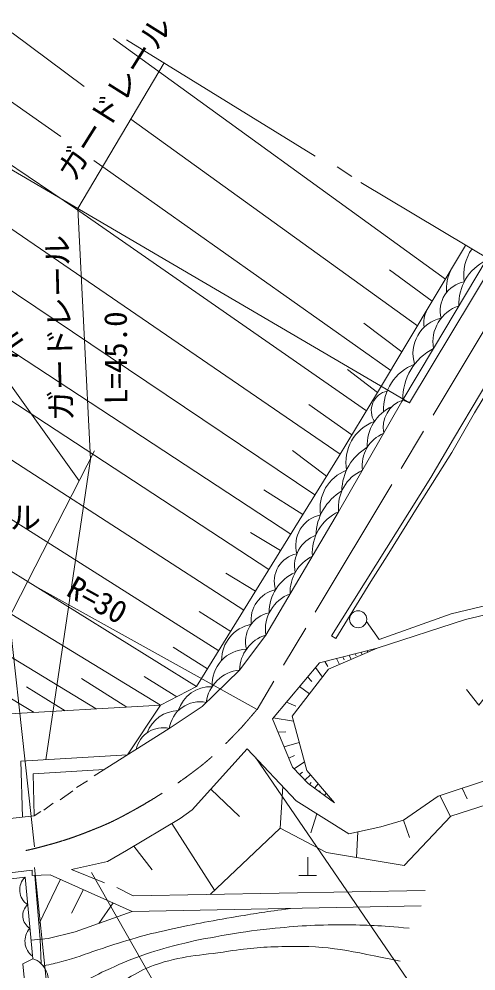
# Model space of a CAD drawing. Units: millimetres, scale not verified. Extents: x 40000 to 680000, y 20000 to 380000.
# Drawn here: x 354782 to 391642, y 242666 to 319406 of the extents above; entities that cross this region are included whole.
import ezdxf
from ezdxf.enums import TextEntityAlignment as Align

# ---------------------------------------------------------------- set-up
doc = ezdxf.new("R2010")
doc.units = ezdxf.units.MM
doc.header["$LTSCALE"] = 1000
doc.linetypes.add('CHAIN', pattern=[18.5, 12, -1.5, 3.5, -1.5])
doc.layers.add('M-BMK', color=2, linetype='CHAIN', lineweight=13)
doc.layers.add('M-WORK', color=1, linetype='Continuous', lineweight=13)
doc.styles.add('ＭＳ ゴシック', font='')
doc.styles.get('ＭＳ ゴシック').set_extended_font_data('MS Gothic')

msp = doc.modelspace()

# ---------------------------------------------------------------- linework, layer by layer
at = {"layer": 'M-BMK'}
msp.add_line((394345, 297766), (373980, 263749), dxfattribs=at)
msp.add_open_spline([(328470, 271772), (328942, 270639), (329073, 270321), (329517, 269418), (329945, 268546), (330234, 268084), (330691, 267228), (331524, 265669), (331996, 264798), (332818, 263233), (333529, 261876), (333865, 261083), (334622, 259751), (334877, 259301), (335000, 259032), (335320, 258625), (335697, 258145), (335953, 257914), (336383, 257482), (336943, 256919), (337269, 256616), (337859, 256085), (338269, 255717), (338478, 255484), (338923, 255159), (339610, 254659), (340034, 254434), (340774, 254017), (341626, 253537), (342104, 253255), (343017, 252906), (343962, 252545), (344501, 252329), (345499, 252165), (346026, 252078), (346329, 252084), (346864, 252054), (348152, 251982), (348874, 251913), (350165, 251927), (351387, 251940), (352077, 251918), (353291, 252054), (354634, 252205), (355383, 252356), (356688, 252705), (358271, 253127), (359150, 253411), (360671, 254022), (361617, 254402), (362150, 254615), (363049, 255095), (364502, 255869), (365301, 256334), (366688, 257221), (367593, 257800), (368083, 258153), (368942, 258798), (369447, 259177), (369728, 259395), (370201, 259814), (370896, 260427), (371265, 260793), (371915, 261454), (372762, 262313), (373023, 262632), (373980, 263749)], degree=3, knots=[0, 0, 0, 0, 1, 1, 1, 2, 2, 2, 3, 3, 3, 4, 4, 4, 5, 5, 5, 6, 6, 6, 7, 7, 7, 8, 8, 8, 9, 9, 9, 10, 10, 10, 11, 11, 11, 12, 12, 12, 13, 13, 13, 14, 14, 14, 15, 15, 15, 16, 16, 16, 17, 17, 17, 18, 18, 18, 19, 19, 19, 20, 20, 20, 21, 21, 21, 22, 22, 22, 22], dxfattribs=at)
at = {"layer": 'M-WORK'}
for p, q in [((380679, 284333), (312825, 330748)), ((378648, 281041), (313325, 324978)), ((354240, 318290), (360025, 313969)), ((389186, 298444), (362386, 317841)), ((363457, 317734), (378670, 308360)), ((359645, 282183), (334386, 317342)), ((374943, 275040), (315054, 314214)), ((358168, 309934), (352848, 313648)), ((363811, 311326), (386929, 294684)), ((386285, 288467), (349838, 309800)), ((384770, 291086), (360819, 308013)), ((380437, 307503), (381616, 306700)), ((382366, 306218), (393122, 299802)), ((388118, 296664), (384665, 299185)), ((385669, 292583), (382594, 294900)), ((324727, 293134), (369108, 265589)), ((383694, 289292), (381273, 291150)), ((381625, 285889), (378150, 288339)), ((366204, 264089), (331271, 285327)), ((345739, 255136), (360880, 284584)), ((379590, 282567), (376829, 284616)), ((361018, 263790), (328864, 283284)), ((374518, 281447), (377680, 279472)), ((329749, 279229), (355992, 263500)), ((356026, 252659), (353267, 277873)), ((375876, 276550), (373452, 278011)), ((373855, 273278), (371460, 274738)), ((373980, 263749), (355843, 273822)), ((371857, 270041), (369303, 271641)), ((369988, 267014), (367227, 268757)), ((380379, 267850), (380622, 267370)), ((380900, 267981), (381013, 267738)), ((381421, 268113), (381563, 267776)), ((381906, 268236), (381971, 268065)), ((382390, 268358), (382458, 268162)), ((382875, 268481), (382906, 268382)), ((378691, 267124), (379255, 266355)), ((379455, 267616), (379696, 267204)), ((367510, 264764), (364878, 266393)), ((378052, 266365), (378400, 266011)), ((355398, 265562), (358504, 263645)), ((359818, 266237), (363487, 263932)), ((377413, 265605), (378204, 265005)), ((338779, 262508), (366204, 264089)), ((376345, 264335), (377107, 264007)), ((375277, 263066), (376913, 262793)), ((375678, 261913), (376308, 261945)), ((376161, 260747), (377378, 261081)), ((387917, 239366), (373878, 259851)), ((376542, 259828), (376992, 260040)), ((376985, 258951), (377802, 259517)), ((377416, 258495), (377656, 258697)), ((359426, 257466), (360312, 257983)), ((377847, 258040), (378287, 258486)), ((378206, 257694), (378359, 257870)), ((358104, 256467), (359112, 257200)), ((370248, 257308), (372572, 255112)), ((376051, 257548), (375851, 254186)), ((378609, 257399), (378911, 257756)), ((379013, 257104), (379087, 257195)), ((390532, 257392), (390938, 256539)), ((379417, 256809), (379562, 256994)), ((388738, 256798), (389578, 255106)), ((356792, 255627), (357539, 256206)), ((378812, 255338), (378334, 253793)), ((385802, 254825), (386285, 253435)), ((367108, 254559), (370553, 249179)), ((370195, 248841), (375851, 254186)), ((382115, 253875), (382005, 251815)), ((364045, 252731), (365532, 250811)), ((378071, 251840), (378081, 250359)), ((357869, 233568), (356018, 251008)), ((356046, 250366), (356477, 245220)), ((372657, 229482), (360635, 250599)), ((377356, 250360), (378785, 250358)), ((358127, 250056), (356376, 246431)), ((359979, 249223), (359013, 247313)), ((362371, 248148), (361220, 246495)), ((356477, 245220), (356577, 243239))]:
    msp.add_line(p, q, dxfattribs=at)
for points in [[(376699, 277884), (339147, 302480), (321494, 314086), (313757, 319241)], [(356956, 259694), (360541, 283924), (359538, 304134), (366485, 315869)], [(382801, 287824), (359327, 304135), (347864, 311866)], [(317537, 307500), (325050, 302641), (331891, 298229), (346198, 288996), (372907, 271741)], [(363536, 260090), (366204, 264089), (369108, 265589), (380595, 284194), (383694, 289292), (390804, 301140)], [(360854, 258400), (366902, 262211), (369547, 263989), (372565, 266922), (374682, 269748), (380565, 279686), (385666, 288567), (388221, 292852), (392543, 300098)], [(370897, 268486), (338783, 288794), (321469, 299742)], [(393122, 299802), (386285, 288467), (385742, 288694)], [(396814, 297618), (394190, 292880), (389824, 285570), (387994, 282438), (379990, 269695), (380336, 269455), (383170, 274065), (384487, 276128), (387037, 280254), (389682, 284455), (391523, 287661), (395258, 293840), (397226, 297379)], [(382802, 270825), (383823, 269377), (389631, 271451), (397070, 273239), (407999, 275683), (414337, 277916)], [(414687, 277292), (407597, 274985), (390785, 271012), (383659, 268679), (379754, 266997), (376802, 263203), (377987, 258838), (380224, 256219), (378106, 257767), (376844, 259100), (375225, 263004), (379010, 267504), (383659, 268679)], [(380224, 256219), (378106, 257767), (376844, 259100), (375225, 263004), (379010, 267504), (383659, 268679)], [(383659, 268679), (379754, 266997), (376802, 263203), (377987, 258838), (380224, 256219)], [(410890, 266086), (397431, 259674), (388579, 256746), (385802, 254825), (383977, 254286), (381390, 253714), (377144, 256389), (373192, 260579), (368749, 255643), (367790, 254965), (363452, 252377), (361928, 251488), (359019, 250853), (361685, 249774)], [(359019, 250853), (361928, 251488), (363452, 252377), (367790, 254965), (368749, 255643), (373192, 260579), (377144, 256389), (381390, 253714), (383977, 254286), (385802, 254825), (388579, 256746), (397431, 259674), (410883, 266083)], [(390887, 265365), (391871, 264105), (392876, 265365)], [(413400, 264683), (399386, 258441), (395466, 257028), (389625, 255155), (385850, 251171), (379596, 252218), (375851, 254186), (370195, 248841)], [(413400, 264683), (399386, 258441), (395466, 257028), (389625, 255155), (385850, 251171), (379596, 252218), (375851, 254186)], [(355060, 255068), (354931, 259573), (363536, 260090)], [(356012, 255172), (355936, 258546), (361659, 258908)], [(343170, 256625), (347360, 254196), (350383, 254553), (356012, 255172), (356552, 255529)], [(347966, 249843), (355848, 250785), (355848, 250356), (357301, 250428), (363919, 247452), (387226, 247916)], [(348912, 249475), (355271, 250226), (355890, 243656), (355080, 243227), (356536, 228592)], [(362680, 249381), (363997, 248730), (387550, 249151)], [(355749, 245152), (357143, 245281), (359317, 245821), (363919, 247452)]]:
    msp.add_lwpolyline(points, dxfattribs=at)
msp.add_circle((382140, 271017), 689, dxfattribs=at)
for centre, radius, start, end in [((394251, 298772), 3604, 144.31728, 188.82482), ((394151, 296443), 3890, 115.93311, 182.43512), ((392465, 297679), 3210, 152.01708, 185.55596), ((391114, 295903), 2354, 100.3599, 194.96145), ((391198, 293399), 3027, 107.95485, 190.41338), ((389607, 294933), 2170, 151.82548, 189.87658), ((389488, 292441), 2927, 102.80258, 197.15089), ((390307, 288790), 4566, 117.18263, 181.20243), ((388082, 287933), 3902, 110.88389, 182.62479), ((384815, 287836), 1618, 102.16385, 212.41994), ((386518, 286460), 2364, 109.15559, 191.0094), ((386253, 285080), 3381, 113.83043, 183.31571), ((384703, 283640), 3557, 110.64859, 189.87716), ((385274, 283410), 2813, 112.51156, 187.74291), ((384980, 281294), 4161, 120.34982, 178.92955), ((382364, 279948), 3295, 110.70912, 188.9534), ((383785, 280061), 3242, 113.62364, 186.63084), ((383118, 277617), 4402, 121.47036, 177.6531), ((379638, 276956), 2534, 102.03708, 195.28158), ((382048, 276392), 3612, 114.23648, 184.5157), ((379655, 275324), 2644, 110.70916, 191.60722), ((377622, 274081), 2249, 101.00763, 197.41892), ((379899, 273200), 3251, 116.53238, 182.2198), ((378471, 271576), 3510, 113.61325, 180.66519), ((376041, 270925), 2546, 102.80535, 186.95131), ((377734, 270187), 3083, 110.57154, 188.18064), ((375424, 269205), 2376, 101.24211, 194.62813), ((374085, 267705), 2967, 101.11026, 180.18136), ((375620, 266840), 3056, 107.87445, 178.46206), ((373213, 265741), 2865, 91.74916, 183.25804), ((372877, 263915), 3023, 95.91457, 172.45563), ((370254, 262832), 2749, 87.947, 162.66013), ((369378, 261863), 2500, 78.40962, 171.99585), ((367678, 260920), 2732, 90.99294, 159.64737), ((366385, 260076), 2197, 76.38477, 168.03948), ((356247, 249204), 1413, 133.68422, 237.07887), ((356300, 247124), 1214, 132.58014, 238.18295), ((356777, 245068), 1516, 137.47199, 233.2911), ((355316, 241935), 1814, 335.29138, 71.55027)]:
    msp.add_arc(centre, radius, start, end, dxfattribs=at)
for points, knots in [([(356722, 243081), (357446, 243221), (357651, 243273), (358240, 243422), (359399, 243713), (360013, 243996), (361150, 244363), (362212, 244707), (362798, 244927), (363869, 245241), (364884, 245540), (365462, 245673), (366493, 245908), (368772, 246426), (370061, 246663), (372365, 247051), (374043, 247333), (374595, 247418), (376672, 247706)], [0, 0, 0, 0, 1, 1, 1, 2, 2, 2, 3, 3, 3, 4, 4, 4, 5, 5, 5, 6, 6, 6, 6]), ([(357025, 241328), (358144, 241367), (358573, 241381), (359515, 241655), (360453, 241926), (360891, 242310), (361785, 242702), (362861, 243174), (363454, 243470), (364562, 243861), (365759, 244283), (366442, 244489), (367673, 244797), (369018, 245133), (369782, 245279), (371149, 245511), (372655, 245767), (373500, 245917), (375021, 246067), (377313, 246292), (378606, 246390), (380909, 246384), (383001, 246379), (383739, 246326), (386258, 246114)], [0, 0, 0, 0, 1, 1, 1, 2, 2, 2, 3, 3, 3, 4, 4, 4, 5, 5, 5, 6, 6, 6, 7, 7, 7, 8, 8, 8, 8]), ([(385528, 243464), (381359, 244280), (379946, 244726), (376323, 244638), (374501, 244594), (373473, 244537), (371672, 244257), (369322, 243892), (367934, 243915), (365689, 243131), (364802, 242820), (364346, 242535), (363531, 242067), (362655, 241565), (362263, 241114), (361356, 240671), (360119, 240066), (359501, 240012), (357953, 239751)], [0, 0, 0, 0, 1, 1, 1, 2, 2, 2, 3, 3, 3, 4, 4, 4, 5, 5, 5, 6, 6, 6, 6])]:
    msp.add_open_spline(points, degree=3, knots=knots, dxfattribs=at)

# ---------------------------------------------------------------- texts
at = {"layer": 'M-WORK', "style": 'ＭＳ ゴシック'}
for s, rotation, p in [('ガードレール', 57.872, (359712, 305925)), ('ガードレール', 305.106, (345078, 303621)), ('ガードレール', 91.397, (359672, 287036)), ('L=45.0', 90.388, (364076, 288366)), ('R=30', 330.952, (358215, 272505))]:
    msp.add_text(s, height=1833, rotation=rotation, dxfattribs=at).set_placement(p, align=Align.BOTTOM_LEFT)
msp.add_text('ガードレール', height=1833, dxfattribs=at).set_placement((341558, 277756), align=Align.BOTTOM_LEFT)

doc.saveas('drawing.dxf')
